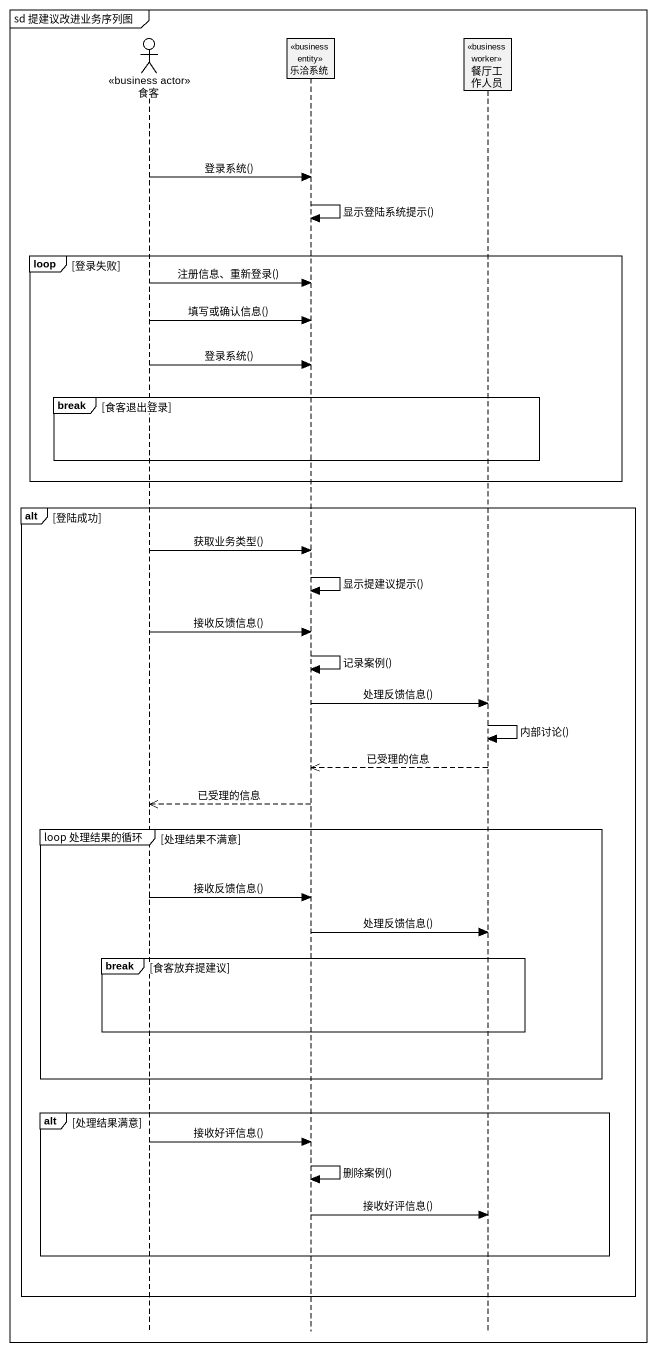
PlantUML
@startuml
mainframe sd 提建议改进业务序列图
hide footbox
actor 食客 <<business actor>>
participant 乐洽系统 <<business entity>>
participant 餐厅工作人员 <<business worker>>

食客 -> 乐洽系统 : 登录系统()
乐洽系统 -> 乐洽系统 : 显示登陆系统提示()
loop 登录失败
  食客 -> 乐洽系统 : 注册信息、重新登录()
  食客 -> 乐洽系统 : 填写或确认信息()
  食客 -> 乐洽系统 : 登录系统()
  break 食客退出登录
  end
end
alt 登陆成功
  食客 -> 乐洽系统 : 获取业务类型()
  乐洽系统 -> 乐洽系统 : 显示提建议提示()
  食客 -> 乐洽系统 : 接收反馈信息()
  乐洽系统 -> 乐洽系统 : 记录案例()
  乐洽系统 -> 餐厅工作人员 : 处理反馈信息()
  餐厅工作人员 -> 餐厅工作人员 : 内部讨论()
  餐厅工作人员 -->> 乐洽系统 : 已受理的信息
  乐洽系统 -->> 食客 : 已受理的信息
  group loop 处理结果的循环 [处理结果不满意]
    食客 -> 乐洽系统 : 接收反馈信息()
    乐洽系统 -> 餐厅工作人员 : 处理反馈信息()
    break 食客放弃提建议
    end
  end
  alt 处理结果满意
    食客 -> 乐洽系统 : 接收好评信息()
    乐洽系统 -> 乐洽系统 : 删除案例()
    乐洽系统 -> 餐厅工作人员 : 接收好评信息()
  end
end
@enduml
